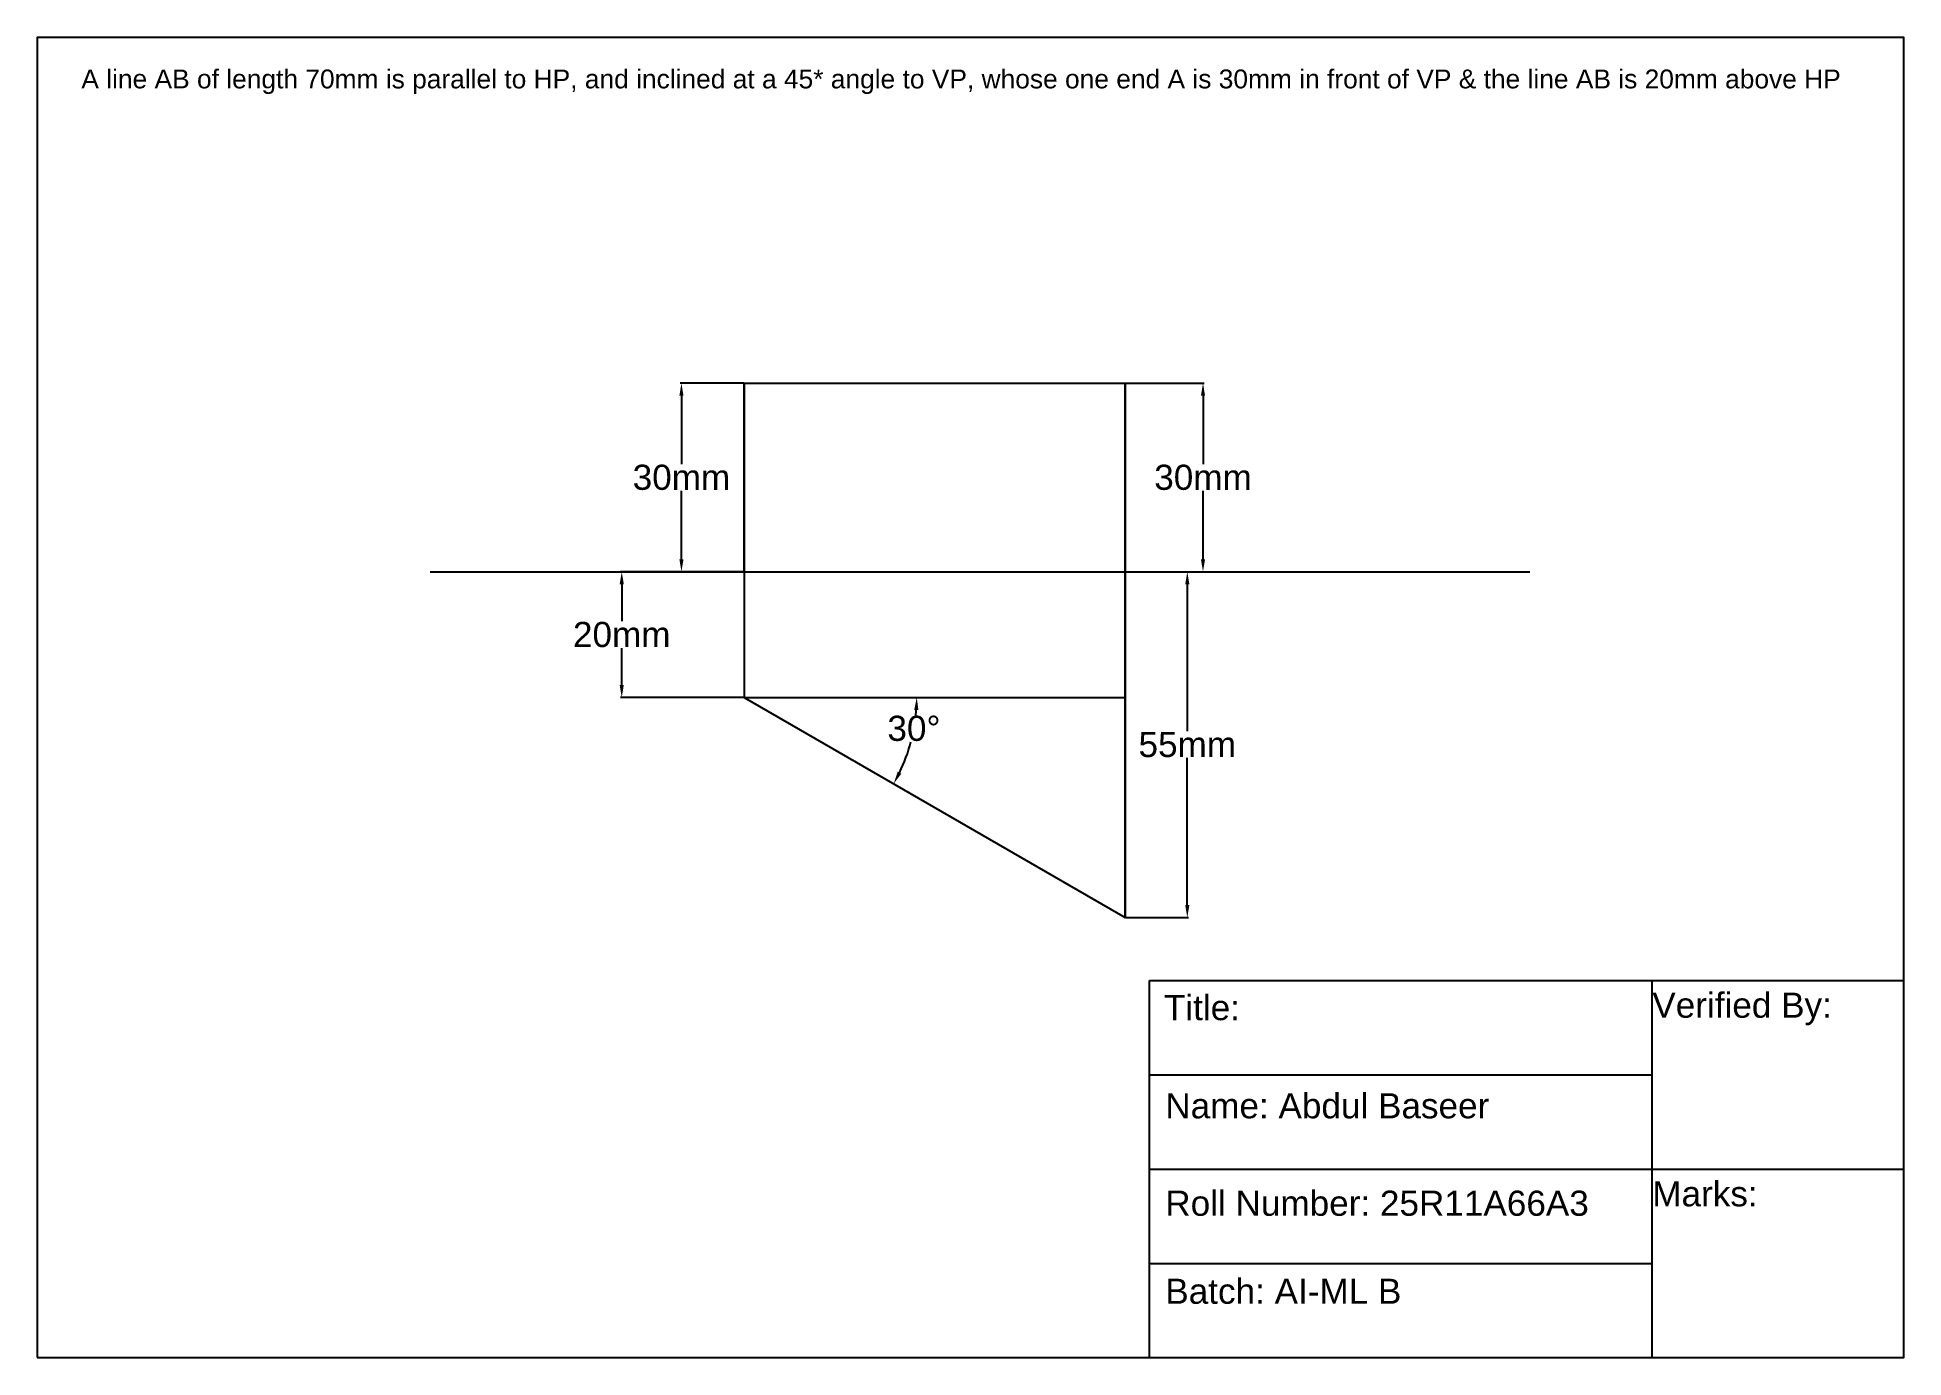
# Model space of a CAD drawing. Header units: millimetres. Extents: x 0 to 297, y 0 to 210.
import ezdxf

# ---------------------------------------------------------------- set-up
doc = ezdxf.new("R2010")
doc.units = ezdxf.units.MM
doc.header["$MEASUREMENT"] = 0
doc.layers.add('GivenLine', color=1, linetype='Continuous')
doc.layers.add('ProjLines', color=2, linetype='Continuous')
doc.layers.add('ReferenceLine', color=3, linetype='Continuous', plot=False)
doc.styles.get("Standard").update_dxf_attribs({"font": 'arial.ttf'})
doc.dimstyles.get("Standard").update_dxf_attribs({"dimtxt": 4, "dimasz": 2, "dimexe": 0.18, "dimexo": 0.0625, "dimgap": 0.09, "dimtad": 0, "dimtih": 1, "dimtoh": 1, "dimdec": 4, "dimzin": 0, "dimdsep": 46, "dimtxsty": 'Standard', "dimcen": 0.09, "dimadec": 0, "dimazin": 0, "dimtfac": 1, "dimtdec": 4, "dimtofl": 0, "dimtmove": 0, "dimatfit": 3, "dimfxl": 1, "dimtolj": 1, "dimtzin": 0, "dimarcsym": 0})

# ---------------------------------------------------------------- blocks, each defined once
blk = doc.blocks.new('*D2')
at = {"layer": 'Defpoints', "color": 0, "transparency": 16777216}
for p in [(112.5, 105), (112.5, 105), (173.12, 105), (138.29, 95.61), (173.12, 70)]:
    blk.add_point(p, dxfattribs=at)
at = {"layer": 'ReferenceLine', "color": 0, "lineweight": -2, "transparency": 16777216}
for start, end in [(354.1569, 355.8239), (334.1761, 345.091)]:
    blk.add_arc((112.5, 105), 27.45, start, end, dxfattribs=at)
at = {"layer": 'ReferenceLine', "color": 0, "transparency": 16777216}
for points in [[(139.54, 103.01), (140.21, 102.99), (139.95, 105)], [(137.5, 92.89), (136.91, 93.2), (136.27, 91.28)]]:
    blk.add_solid(points, dxfattribs=at)
at = {"layer": 'ReferenceLine', "color": 0, "transparency": 16777216, "insert": (139.5, 100.07), "char_height": 4, "attachment_point": 5}
blk.add_mtext('\\A1;30°', dxfattribs=at)
blk = doc.blocks.new('*D3')
at = {"layer": 'Defpoints', "color": 0, "transparency": 16777216}
for p in [(112.5, 155), (102.5, 125), (112.5, 125)]:
    blk.add_point(p, dxfattribs=at)
at = {"layer": 'ReferenceLine', "color": 0, "lineweight": -2, "transparency": 16777216}
for p, q in [((112.44, 155), (102.32, 155)), ((102.5, 153), (102.5, 142.13)), ((102.5, 127), (102.5, 137.87)), ((112.44, 125), (102.32, 125))]:
    blk.add_line(p, q, dxfattribs=at)
at = {"layer": 'ReferenceLine', "color": 0, "transparency": 16777216}
for points in [[(102.17, 153), (102.83, 153), (102.5, 155)], [(102.17, 127), (102.83, 127), (102.5, 125)]]:
    blk.add_solid(points, dxfattribs=at)
at = {"layer": 'ReferenceLine', "color": 0, "transparency": 16777216, "insert": (102.5, 140), "char_height": 4, "attachment_point": 5}
blk.add_mtext('\\A1;30mm', dxfattribs=at)
blk = doc.blocks.new('*D4')
at = {"layer": 'Defpoints', "color": 0, "transparency": 16777216}
for p in [(112.5, 125), (93, 105), (112.5, 105)]:
    blk.add_point(p, dxfattribs=at)
at = {"layer": 'ReferenceLine', "color": 0, "lineweight": -2, "transparency": 16777216}
for p, q in [((112.44, 125), (92.82, 125)), ((93, 123), (93, 117.13)), ((93, 107), (93, 112.87)), ((112.44, 105), (92.82, 105))]:
    blk.add_line(p, q, dxfattribs=at)
at = {"layer": 'ReferenceLine', "color": 0, "transparency": 16777216}
for points in [[(92.67, 123), (93.33, 123), (93, 125)], [(92.67, 107), (93.33, 107), (93, 105)]]:
    blk.add_solid(points, dxfattribs=at)
at = {"layer": 'ReferenceLine', "color": 0, "transparency": 16777216, "insert": (93, 115), "char_height": 4, "attachment_point": 5}
blk.add_mtext('\\A1;20mm', dxfattribs=at)
blk = doc.blocks.new('*D6')
at = {"layer": 'Defpoints', "color": 0, "transparency": 16777216}
for p in [(173.12, 155), (173.12, 125), (185.5, 125)]:
    blk.add_point(p, dxfattribs=at)
at = {"layer": 'ReferenceLine', "color": 0, "lineweight": -2, "transparency": 16777216}
for p, q in [((173.18, 155), (185.68, 155)), ((185.5, 153), (185.5, 142.13)), ((185.5, 127), (185.5, 137.87)), ((173.18, 125), (185.68, 125))]:
    blk.add_line(p, q, dxfattribs=at)
at = {"layer": 'ReferenceLine', "color": 0, "transparency": 16777216}
for points in [[(185.17, 153), (185.83, 153), (185.5, 155)], [(185.17, 127), (185.83, 127), (185.5, 125)]]:
    blk.add_solid(points, dxfattribs=at)
at = {"layer": 'ReferenceLine', "color": 0, "transparency": 16777216, "insert": (185.5, 140), "char_height": 4, "attachment_point": 5}
blk.add_mtext('\\A1;30mm', dxfattribs=at)
blk = doc.blocks.new('*D7')
at = {"layer": 'Defpoints', "color": 0, "transparency": 16777216}
for p in [(173.12, 125), (173.12, 70), (183, 70)]:
    blk.add_point(p, dxfattribs=at)
at = {"layer": 'ReferenceLine', "color": 0, "lineweight": -2, "transparency": 16777216}
for p, q in [((173.18, 125), (183.18, 125)), ((183, 123), (183, 99.62)), ((183, 72), (183, 95.38)), ((173.18, 70), (183.18, 70))]:
    blk.add_line(p, q, dxfattribs=at)
at = {"layer": 'ReferenceLine', "color": 0, "transparency": 16777216}
for points in [[(182.67, 123), (183.33, 123), (183, 125)], [(182.67, 72), (183.33, 72), (183, 70)]]:
    blk.add_solid(points, dxfattribs=at)
at = {"layer": 'ReferenceLine', "color": 0, "transparency": 16777216, "insert": (183, 97.5), "char_height": 4, "attachment_point": 5}
blk.add_mtext('\\A1;55mm', dxfattribs=at)

msp = doc.modelspace()

# ---------------------------------------------------------------- linework, layer by layer
for p, q in [((112.5, 125), (112.5, 155)), ((177, 0), (177, 60)), ((177, 60), (297, 60)), ((257, 0), (257, 60)), ((177, 45), (257, 45)), ((177, 30), (297, 30)), ((177, 15), (257, 15))]:
    msp.add_line(p, q)
msp.add_lwpolyline([(0, 0), (297, 0), (297, 210), (0, 210)], close=True)
at = {"layer": 'GivenLine'}
for p, q in [((112.5, 155), (173.12178, 155)), ((112.5, 105), (173.12178, 70))]:
    msp.add_line(p, q, dxfattribs=at)
at = {"layer": 'ProjLines'}
for p, q in [((112.5, 155), (112.5, 125)), ((173.12178, 70), (173.12178, 155)), ((112.5, 125), (112.5, 105))]:
    msp.add_line(p, q, dxfattribs=at)
at = {"layer": 'ReferenceLine'}
for p, q in [((173.12178, 155), (173.12178, 125)), ((62.5, 125), (237.5, 125)), ((173.12178, 125), (173.12178, 70)), ((112.5, 105), (173.12178, 105))]:
    msp.add_line(p, q, dxfattribs=at)

# ---------------------------------------------------------------- texts
for s, height, p in [('A line AB of length 70mm is parallel to HP, and inclined at a 45* angle to VP, whose one end A is 30mm in front of VP & the line AB is 20mm above HP', 3, (7.00614, 201.88199)), ('Title:', 4, (179.2727, 53.67697)), ('Verified By:', 4, (257, 54.06548)), ('Name: Abdul Baseer', 4, (179.5, 38.06548)), ('Roll Number: 25R11A66A3', 4, (179.5, 22.56548)), ('Marks:', 4, (257, 24.06548)), ('Batch: AI-ML B', 4, (179.5, 8.56548))]:
    msp.add_text(s, height=height).set_placement(p)

# ---------------------------------------------------------------- dimensions: what is measured, and where the dimension line sits
for base, p1, p2, text, picture, middle in [((102.5, 125), (112.5, 155), (112.5, 125), '30mm', '*D3', (102.5, 140)), ((185.5, 125), (173.12178, 155), (173.12178, 125), '30mm', '*D6', (185.5, 140)), ((93, 105), (112.5, 125), (112.5, 105), '20mm', '*D4', (93, 115)), ((183, 70), (173.12178, 125), (173.12178, 70), '55mm', '*D7', (183, 97.5))]:
    dim = msp.add_linear_dim(base=base, p1=p1, p2=p2, angle=90, text=text, dimstyle='Standard', dxfattribs=at)
    dim.commit()
    dim.dimension.update_dxf_attribs({"geometry": picture, "text_midpoint": middle})
dim = msp.add_angular_dim_2l(base=(138.2908, 95.61292), line1=((112.5, 105), (173.12178, 105)), line2=((112.5, 105), (173.12178, 70)), dimstyle='Standard', dxfattribs=at)
dim.commit()
dim.dimension.update_dxf_attribs({"geometry": '*D2', "text_midpoint": (139.5, 100.07223), "dimtype": 162})

doc.saveas('drawing.dxf')
